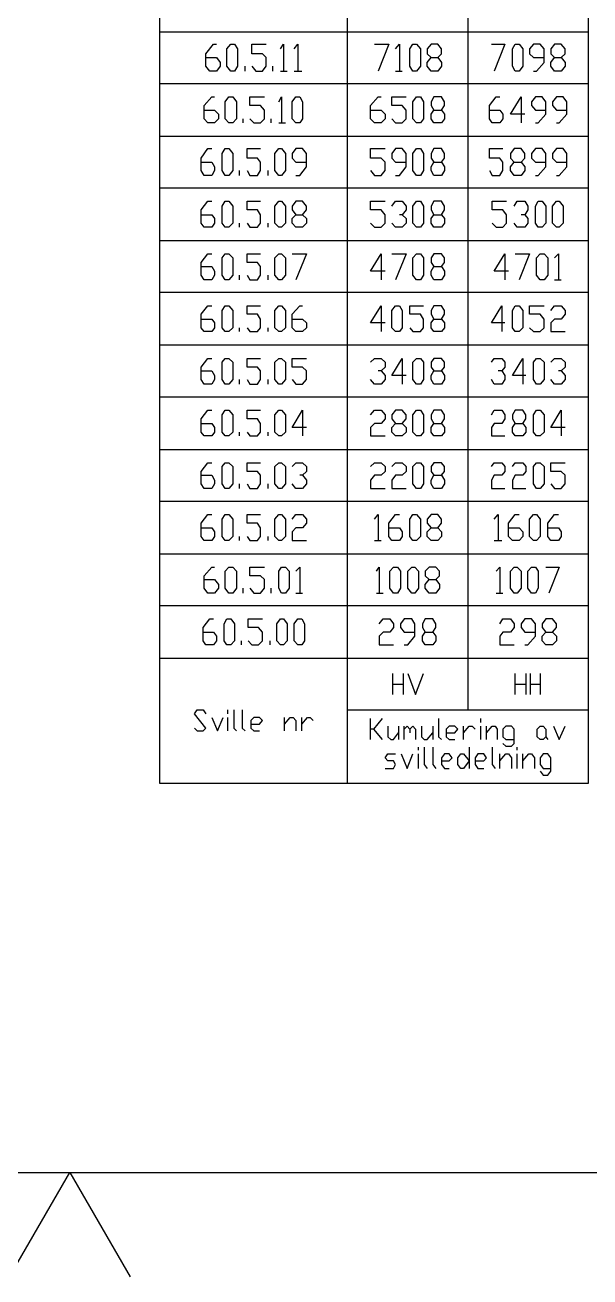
# Model space of a CAD drawing. Header units: millimetres. Extents: x -45 to 90, y -17 to 16.
# Drawn here: x -25.74 to -23.04, y -6.71 to -0.72 of the extents above; entities that cross this region are included whole.
import ezdxf

# ---------------------------------------------------------------- set-up
doc = ezdxf.new("R2010")
doc.units = ezdxf.units.MM
doc.layers.add('PDF_Geometry', color=7, linetype='Continuous')

msp = doc.modelspace()

# ---------------------------------------------------------------- linework, layer by layer
at = {"layer": 'PDF_Geometry', "lineweight": 25}
for points in [[(-44.1267, 7.6371), (-44.1267, -6.2069), (89.3766, -6.2069), (89.3766, 7.6371)], [(-23.049, -4.3457), (-25.0981, -4.3457), (-25.0981, 3.5023), (-23.049, 3.5023)], [(-24.7588, -0.9352), (-24.7772, -0.9122), (-24.7772, -0.8297), (-24.7588, -0.8068), (-24.7405, -0.8068), (-24.7267, -0.8297), (-24.7267, -0.9122), (-24.7405, -0.9352)], [(-23.8878, -0.9352), (-23.9016, -0.9122), (-23.9016, -0.8297), (-23.8878, -0.8068), (-23.8695, -0.8068), (-23.8512, -0.8297), (-23.8512, -0.9122), (-23.8695, -0.9352)], [(-23.3973, -0.9352), (-23.4111, -0.9122), (-23.4111, -0.8297), (-23.3973, -0.8068), (-23.379, -0.8068), (-23.3607, -0.8297), (-23.3607, -0.9122), (-23.379, -0.9352)], [(-24.768, -1.1827), (-24.7863, -1.1644), (-24.7863, -1.0819), (-24.768, -1.0589), (-24.7497, -1.0589), (-24.7313, -1.0819), (-24.7313, -1.1644), (-24.7497, -1.1827)], [(-24.4471, -1.1827), (-24.4654, -1.1644), (-24.4654, -1.0819), (-24.4471, -1.0589), (-24.4288, -1.0589), (-24.415, -1.0819), (-24.415, -1.1644), (-24.4288, -1.1827)], [(-23.8695, -1.1827), (-23.8878, -1.1644), (-23.8878, -1.0819), (-23.8695, -1.0589), (-23.8512, -1.0589), (-23.8374, -1.0819), (-23.8374, -1.1644), (-23.8512, -1.1827)], [(-24.7863, -1.4348), (-24.8001, -1.4119), (-24.8001, -1.3294), (-24.7863, -1.3065), (-24.768, -1.3065), (-24.7497, -1.3294), (-24.7497, -1.4119), (-24.768, -1.4348)], [(-24.5296, -1.4348), (-24.548, -1.4119), (-24.548, -1.3294), (-24.5296, -1.3065), (-24.5159, -1.3065), (-24.4975, -1.3294), (-24.4975, -1.4119), (-24.5159, -1.4348)], [(-23.8695, -1.4348), (-23.8878, -1.4119), (-23.8878, -1.3294), (-23.8695, -1.3065), (-23.8512, -1.3065), (-23.8374, -1.3294), (-23.8374, -1.4119), (-23.8512, -1.4348)], [(-24.7863, -1.6824), (-24.8001, -1.664), (-24.8001, -1.5813), (-24.7863, -1.5586), (-24.768, -1.5586), (-24.7497, -1.5813), (-24.7497, -1.664), (-24.768, -1.6824)], [(-24.5296, -1.6824), (-24.548, -1.664), (-24.548, -1.5813), (-24.5296, -1.5586), (-24.5159, -1.5586), (-24.4975, -1.5813), (-24.4975, -1.664), (-24.5159, -1.6824)], [(-23.8695, -1.6824), (-23.8878, -1.664), (-23.8878, -1.5813), (-23.8695, -1.5586), (-23.8512, -1.5586), (-23.8374, -1.5813), (-23.8374, -1.664), (-23.8512, -1.6824)], [(-23.2873, -1.6824), (-23.3011, -1.664), (-23.3011, -1.5813), (-23.2873, -1.5586), (-23.269, -1.5586), (-23.2507, -1.5813), (-23.2507, -1.664), (-23.269, -1.6824)], [(-23.2002, -1.6824), (-23.2186, -1.664), (-23.2186, -1.5813), (-23.2002, -1.5586), (-23.1865, -1.5586), (-23.1681, -1.5813), (-23.1681, -1.664), (-23.1865, -1.6824)], [(-24.7863, -1.9345), (-24.8001, -1.9116), (-24.8001, -1.8291), (-24.7863, -1.8105), (-24.768, -1.8105), (-24.7497, -1.8291), (-24.7497, -1.9116), (-24.768, -1.9345)], [(-24.5296, -1.9345), (-24.548, -1.9116), (-24.548, -1.8291), (-24.5296, -1.8105), (-24.5159, -1.8105), (-24.4975, -1.8291), (-24.4975, -1.9116), (-24.5159, -1.9345)], [(-23.8695, -1.9345), (-23.8878, -1.9116), (-23.8878, -1.8291), (-23.8695, -1.8105), (-23.8512, -1.8105), (-23.8374, -1.8291), (-23.8374, -1.9116), (-23.8512, -1.9345)], [(-23.2782, -1.9345), (-23.2965, -1.9116), (-23.2965, -1.8291), (-23.2782, -1.8105), (-23.2598, -1.8105), (-23.2415, -1.8291), (-23.2415, -1.9116), (-23.2598, -1.9345)], [(-24.7863, -2.182), (-24.8001, -2.1637), (-24.8001, -2.0812), (-24.7863, -2.0583), (-24.768, -2.0583), (-24.7497, -2.0812), (-24.7497, -2.1637), (-24.768, -2.182)], [(-24.5296, -2.182), (-24.548, -2.1637), (-24.548, -2.0812), (-24.5296, -2.0583), (-24.5159, -2.0583), (-24.4975, -2.0812), (-24.4975, -2.1637), (-24.5159, -2.182)], [(-23.9704, -2.182), (-23.9887, -2.1637), (-23.9887, -2.0812), (-23.9704, -2.0583), (-23.952, -2.0583), (-23.9383, -2.0812), (-23.9383, -2.1637), (-23.952, -2.182)], [(-23.3973, -2.182), (-23.4111, -2.1637), (-23.4111, -2.0812), (-23.3973, -2.0583), (-23.379, -2.0583), (-23.3607, -2.0812), (-23.3607, -2.1637), (-23.379, -2.182)], [(-24.7863, -2.4342), (-24.8001, -2.4112), (-24.8001, -2.3287), (-24.7863, -2.3104), (-24.768, -2.3104), (-24.7497, -2.3287), (-24.7497, -2.4112), (-24.768, -2.4342)], [(-24.5296, -2.4342), (-24.548, -2.4112), (-24.548, -2.3287), (-24.5296, -2.3104), (-24.5159, -2.3104), (-24.4975, -2.3287), (-24.4975, -2.4112), (-24.5159, -2.4342)], [(-23.8695, -2.4342), (-23.8878, -2.4112), (-23.8878, -2.3287), (-23.8695, -2.3104), (-23.8512, -2.3104), (-23.8374, -2.3287), (-23.8374, -2.4112), (-23.8512, -2.4342)], [(-23.2965, -2.4342), (-23.3102, -2.4112), (-23.3102, -2.3287), (-23.2965, -2.3104), (-23.2782, -2.3104), (-23.2598, -2.3287), (-23.2598, -2.4112), (-23.2782, -2.4342)], [(-24.7863, -2.6817), (-24.8001, -2.6634), (-24.8001, -2.5809), (-24.7863, -2.5579), (-24.768, -2.5579), (-24.7497, -2.5809), (-24.7497, -2.6634), (-24.768, -2.6817)], [(-24.5296, -2.6817), (-24.548, -2.6634), (-24.548, -2.5809), (-24.5296, -2.5579), (-24.5159, -2.5579), (-24.4975, -2.5809), (-24.4975, -2.6634), (-24.5159, -2.6817)], [(-23.8695, -2.6817), (-23.8878, -2.6634), (-23.8878, -2.5809), (-23.8695, -2.5579), (-23.8512, -2.5579), (-23.8374, -2.5809), (-23.8374, -2.6634), (-23.8512, -2.6817)], [(-23.2965, -2.6817), (-23.3102, -2.6634), (-23.3102, -2.5809), (-23.2965, -2.5579), (-23.2782, -2.5579), (-23.2598, -2.5809), (-23.2598, -2.6634), (-23.2782, -2.6817)], [(-24.7863, -2.9338), (-24.8001, -2.9109), (-24.8001, -2.8284), (-24.7863, -2.8101), (-24.768, -2.8101), (-24.7497, -2.8284), (-24.7497, -2.9109), (-24.768, -2.9338)], [(-24.5296, -2.9338), (-24.548, -2.9109), (-24.548, -2.8284), (-24.5296, -2.8101), (-24.5159, -2.8101), (-24.4975, -2.8284), (-24.4975, -2.9109), (-24.5159, -2.9338)], [(-23.8695, -2.9338), (-23.8878, -2.9109), (-23.8878, -2.8284), (-23.8695, -2.8101), (-23.8512, -2.8101), (-23.8374, -2.8284), (-23.8374, -2.9109), (-23.8512, -2.9338)], [(-23.2965, -2.9338), (-23.3102, -2.9109), (-23.3102, -2.8284), (-23.2965, -2.8101), (-23.2782, -2.8101), (-23.2598, -2.8284), (-23.2598, -2.9109), (-23.2782, -2.9338)], [(-24.7863, -3.1814), (-24.8001, -3.163), (-24.8001, -3.0805), (-24.7863, -3.0576), (-24.768, -3.0576), (-24.7497, -3.0805), (-24.7497, -3.163), (-24.768, -3.1814)], [(-24.5296, -3.1814), (-24.548, -3.163), (-24.548, -3.0805), (-24.5296, -3.0576), (-24.5159, -3.0576), (-24.4975, -3.0805), (-24.4975, -3.163), (-24.5159, -3.1814)], [(-23.8878, -3.1814), (-23.9016, -3.163), (-23.9016, -3.0805), (-23.8878, -3.0576), (-23.8695, -3.0576), (-23.8512, -3.0805), (-23.8512, -3.163), (-23.8695, -3.1814)], [(-23.3102, -3.1814), (-23.3286, -3.163), (-23.3286, -3.0805), (-23.3102, -3.0576), (-23.2965, -3.0576), (-23.2782, -3.0805), (-23.2782, -3.163), (-23.2965, -3.1814)], [(-24.768, -3.4335), (-24.7863, -3.4106), (-24.7863, -3.3281), (-24.768, -3.3097), (-24.7497, -3.3097), (-24.7313, -3.3281), (-24.7313, -3.4106), (-24.7497, -3.4335)], [(-24.5159, -3.4335), (-24.5296, -3.4106), (-24.5296, -3.3281), (-24.5159, -3.3097), (-24.4975, -3.3097), (-24.4792, -3.3281), (-24.4792, -3.4106), (-24.4975, -3.4335)], [(-23.9795, -3.4335), (-23.9979, -3.4106), (-23.9979, -3.3281), (-23.9795, -3.3097), (-23.9612, -3.3097), (-23.9474, -3.3281), (-23.9474, -3.4106), (-23.9612, -3.4335)], [(-23.8924, -3.4335), (-23.9108, -3.4106), (-23.9108, -3.3281), (-23.8924, -3.3097), (-23.8787, -3.3097), (-23.8603, -3.3281), (-23.8603, -3.4106), (-23.8787, -3.4335)], [(-23.4019, -3.4335), (-23.4203, -3.4106), (-23.4203, -3.3281), (-23.4019, -3.3097), (-23.3882, -3.3097), (-23.3698, -3.3281), (-23.3698, -3.4106), (-23.3882, -3.4335)], [(-23.3194, -3.4335), (-23.3378, -3.4106), (-23.3378, -3.3281), (-23.3194, -3.3097), (-23.3011, -3.3097), (-23.2873, -3.3281), (-23.2873, -3.4106), (-23.3011, -3.4335)], [(-24.7772, -3.681), (-24.7909, -3.6627), (-24.7909, -3.5802), (-24.7772, -3.5573), (-24.7588, -3.5573), (-24.7405, -3.5802), (-24.7405, -3.6627), (-24.7588, -3.681)], [(-24.5205, -3.681), (-24.5388, -3.6627), (-24.5388, -3.5802), (-24.5205, -3.5573), (-24.5067, -3.5573), (-24.4884, -3.5802), (-24.4884, -3.6627), (-24.5067, -3.681)], [(-24.4379, -3.681), (-24.4563, -3.6627), (-24.4563, -3.5802), (-24.4379, -3.5573), (-24.4196, -3.5573), (-24.4059, -3.5802), (-24.4059, -3.6627), (-24.4196, -3.681)], [(-23.2644, -4.1349), (-23.2782, -4.1349), (-23.2919, -4.1211), (-23.2919, -4.0845), (-23.2782, -4.0707), (-23.2644, -4.0707), (-23.2507, -4.0845), (-23.2507, -4.1211)], [(-23.6174, -4.2357), (-23.6449, -4.2724), (-23.6586, -4.2724), (-23.6724, -4.2541), (-23.6724, -4.222), (-23.6586, -4.2036), (-23.6449, -4.2036)]]:
    msp.add_lwpolyline(points, close=True, dxfattribs=at)
for points in [[(-24.1996, -4.3457), (-24.1996, 3.5023)], [(-23.622, -3.9928), (-23.622, 3.5023)], [(-25.0981, -0.7472), (-23.049, -0.7472)], [(-24.878, -0.871), (-24.8276, -0.871), (-24.8093, -0.8937), (-24.8093, -0.9122), (-24.8276, -0.9352), (-24.8597, -0.9352), (-24.878, -0.9122), (-24.878, -0.8526), (-24.8413, -0.8068), (-24.8276, -0.8068)], [(-24.658, -0.9122), (-24.6396, -0.9352), (-24.6076, -0.9352), (-24.5892, -0.9122), (-24.5892, -0.871), (-24.6076, -0.8526), (-24.658, -0.8526), (-24.658, -0.8068), (-24.5892, -0.8068)], [(-24.5205, -0.8297), (-24.5067, -0.8068), (-24.5067, -0.9352)], [(-24.4563, -0.8297), (-24.4379, -0.8068), (-24.4379, -0.9352)], [(-24.0712, -0.8068), (-24.0024, -0.8068), (-24.0529, -0.9352)], [(-23.9704, -0.8297), (-23.952, -0.8068), (-23.952, -0.9352)], [(-23.7687, -0.871), (-23.7503, -0.8937), (-23.7503, -0.9122), (-23.7687, -0.9352), (-23.8007, -0.9352), (-23.8191, -0.9122), (-23.8191, -0.8937), (-23.8007, -0.871), (-23.7687, -0.871), (-23.7503, -0.8526), (-23.7503, -0.8297), (-23.7687, -0.8068), (-23.8007, -0.8068), (-23.8191, -0.8297), (-23.8191, -0.8526), (-23.8007, -0.871)], [(-23.5119, -0.8068), (-23.4478, -0.8068), (-23.4982, -0.9352)], [(-23.3102, -0.9352), (-23.2965, -0.9352), (-23.2598, -0.8937), (-23.2598, -0.8297), (-23.2782, -0.8068), (-23.3102, -0.8068), (-23.3286, -0.8297), (-23.3286, -0.8526), (-23.3102, -0.871), (-23.2598, -0.871)], [(-23.1773, -0.871), (-23.159, -0.8937), (-23.159, -0.9122), (-23.1773, -0.9352), (-23.2094, -0.9352), (-23.2277, -0.9122), (-23.2277, -0.8937), (-23.2094, -0.871), (-23.1773, -0.871), (-23.159, -0.8526), (-23.159, -0.8297), (-23.1773, -0.8068), (-23.2094, -0.8068), (-23.2277, -0.8297), (-23.2277, -0.8526), (-23.2094, -0.871)], [(-24.6901, -0.9352), (-24.6901, -0.9122)], [(-24.5571, -0.9352), (-24.5571, -0.9122)], [(-24.5205, -0.9352), (-24.4884, -0.9352)], [(-24.4563, -0.9352), (-24.4196, -0.9352)], [(-23.9704, -0.9352), (-23.9383, -0.9352)], [(-25.0981, -0.9948), (-23.049, -0.9948)], [(-24.8872, -1.1229), (-24.8368, -1.1229), (-24.8184, -1.1414), (-24.8184, -1.1644), (-24.8368, -1.1827), (-24.8688, -1.1827), (-24.8872, -1.1644), (-24.8872, -1.1002), (-24.8505, -1.0589), (-24.8368, -1.0589)], [(-24.6671, -1.1644), (-24.6488, -1.1827), (-24.6167, -1.1827), (-24.5984, -1.1644), (-24.5984, -1.1229), (-24.6167, -1.1002), (-24.6671, -1.1002), (-24.6671, -1.0589), (-24.5984, -1.0589)], [(-24.5296, -1.0819), (-24.5159, -1.0589), (-24.5159, -1.1827)], [(-24.0895, -1.1229), (-24.0391, -1.1229), (-24.0208, -1.1414), (-24.0208, -1.1644), (-24.0391, -1.1827), (-24.0712, -1.1827), (-24.0895, -1.1644), (-24.0895, -1.1002), (-24.0529, -1.0589), (-24.0391, -1.0589)], [(-23.9887, -1.1644), (-23.9704, -1.1827), (-23.9383, -1.1827), (-23.9199, -1.1644), (-23.9199, -1.1229), (-23.9383, -1.1002), (-23.9887, -1.1002), (-23.9887, -1.0589), (-23.9199, -1.0589)], [(-23.7503, -1.1229), (-23.7366, -1.1414), (-23.7366, -1.1644), (-23.7503, -1.1827), (-23.787, -1.1827), (-23.8007, -1.1644), (-23.8007, -1.1414), (-23.787, -1.1229), (-23.7503, -1.1229), (-23.7366, -1.1002), (-23.7366, -1.0819), (-23.7503, -1.0589), (-23.787, -1.0589), (-23.8007, -1.0819), (-23.8007, -1.1002), (-23.787, -1.1229)], [(-23.5211, -1.1229), (-23.4707, -1.1229), (-23.4569, -1.1414), (-23.4569, -1.1644), (-23.4707, -1.1827), (-23.5074, -1.1827), (-23.5211, -1.1644), (-23.5211, -1.1002), (-23.489, -1.0589), (-23.4707, -1.0589)], [(-23.3515, -1.1414), (-23.4203, -1.1414), (-23.3698, -1.0589), (-23.3698, -1.1827)], [(-23.3011, -1.1827), (-23.2873, -1.1827), (-23.2507, -1.1414), (-23.2507, -1.0819), (-23.269, -1.0589), (-23.3011, -1.0589), (-23.3194, -1.0819), (-23.3194, -1.1002), (-23.3011, -1.1229), (-23.2507, -1.1229)], [(-23.2002, -1.1827), (-23.1865, -1.1827), (-23.1498, -1.1414), (-23.1498, -1.0819), (-23.1681, -1.0589), (-23.2002, -1.0589), (-23.2186, -1.0819), (-23.2186, -1.1002), (-23.2002, -1.1229), (-23.1498, -1.1229)], [(-24.6992, -1.1827), (-24.6992, -1.1644)], [(-24.5663, -1.1827), (-24.5663, -1.1644)], [(-24.5296, -1.1827), (-24.4975, -1.1827)], [(-25.0981, -1.2469), (-23.049, -1.2469)], [(-24.9009, -1.3707), (-24.8505, -1.3707), (-24.8368, -1.3936), (-24.8368, -1.4119), (-24.8505, -1.4348), (-24.8872, -1.4348), (-24.9009, -1.4119), (-24.9009, -1.3521), (-24.8688, -1.3065), (-24.8505, -1.3065)], [(-24.6809, -1.4119), (-24.6671, -1.4348), (-24.6305, -1.4348), (-24.6167, -1.4119), (-24.6167, -1.3707), (-24.6305, -1.3521), (-24.6809, -1.3521), (-24.6809, -1.3065), (-24.6167, -1.3065)], [(-24.4471, -1.4348), (-24.4288, -1.4348), (-24.3967, -1.3936), (-24.3967, -1.3294), (-24.415, -1.3065), (-24.4471, -1.3065), (-24.4654, -1.3294), (-24.4654, -1.3521), (-24.4471, -1.3707), (-24.3967, -1.3707)], [(-24.0895, -1.4119), (-24.0712, -1.4348), (-24.0391, -1.4348), (-24.0208, -1.4119), (-24.0208, -1.3707), (-24.0391, -1.3521), (-24.0895, -1.3521), (-24.0895, -1.3065), (-24.0208, -1.3065)], [(-23.9704, -1.4348), (-23.952, -1.4348), (-23.9199, -1.3936), (-23.9199, -1.3294), (-23.9383, -1.3065), (-23.9704, -1.3065), (-23.9887, -1.3294), (-23.9887, -1.3521), (-23.9704, -1.3707), (-23.9199, -1.3707)], [(-23.7503, -1.3707), (-23.7366, -1.3936), (-23.7366, -1.4119), (-23.7503, -1.4348), (-23.787, -1.4348), (-23.8007, -1.4119), (-23.8007, -1.3936), (-23.787, -1.3707), (-23.7503, -1.3707), (-23.7366, -1.3521), (-23.7366, -1.3294), (-23.7503, -1.3065), (-23.787, -1.3065), (-23.8007, -1.3294), (-23.8007, -1.3521), (-23.787, -1.3707)], [(-23.5211, -1.4119), (-23.5074, -1.4348), (-23.4707, -1.4348), (-23.4569, -1.4119), (-23.4569, -1.3707), (-23.4707, -1.3521), (-23.5211, -1.3521), (-23.5211, -1.3065), (-23.4569, -1.3065)], [(-23.3698, -1.3707), (-23.3515, -1.3936), (-23.3515, -1.4119), (-23.3698, -1.4348), (-23.4019, -1.4348), (-23.4203, -1.4119), (-23.4203, -1.3936), (-23.4019, -1.3707), (-23.3698, -1.3707), (-23.3515, -1.3521), (-23.3515, -1.3294), (-23.3698, -1.3065), (-23.4019, -1.3065), (-23.4203, -1.3294), (-23.4203, -1.3521), (-23.4019, -1.3707)], [(-23.3011, -1.4348), (-23.2873, -1.4348), (-23.2507, -1.3936), (-23.2507, -1.3294), (-23.269, -1.3065), (-23.3011, -1.3065), (-23.3194, -1.3294), (-23.3194, -1.3521), (-23.3011, -1.3707), (-23.2507, -1.3707)], [(-23.2002, -1.4348), (-23.1865, -1.4348), (-23.1498, -1.3936), (-23.1498, -1.3294), (-23.1681, -1.3065), (-23.2002, -1.3065), (-23.2186, -1.3294), (-23.2186, -1.3521), (-23.2002, -1.3707), (-23.1498, -1.3707)], [(-24.7176, -1.4348), (-24.7176, -1.4119)], [(-24.58, -1.4348), (-24.58, -1.4119)], [(-25.0981, -1.4944), (-23.049, -1.4944)], [(-24.9009, -1.6228), (-24.8505, -1.6228), (-24.8368, -1.6411), (-24.8368, -1.664), (-24.8505, -1.6824), (-24.8872, -1.6824), (-24.9009, -1.664), (-24.9009, -1.5999), (-24.8688, -1.5586), (-24.8505, -1.5586)], [(-24.6809, -1.664), (-24.6671, -1.6824), (-24.6305, -1.6824), (-24.6167, -1.664), (-24.6167, -1.6228), (-24.6305, -1.5999), (-24.6809, -1.5999), (-24.6809, -1.5586), (-24.6167, -1.5586)], [(-24.415, -1.6228), (-24.3967, -1.6411), (-24.3967, -1.664), (-24.415, -1.6824), (-24.4471, -1.6824), (-24.4654, -1.664), (-24.4654, -1.6411), (-24.4471, -1.6228), (-24.415, -1.6228), (-24.3967, -1.5999), (-24.3967, -1.5813), (-24.415, -1.5586), (-24.4471, -1.5586), (-24.4654, -1.5813), (-24.4654, -1.5999), (-24.4471, -1.6228)], [(-24.0895, -1.664), (-24.0712, -1.6824), (-24.0391, -1.6824), (-24.0208, -1.664), (-24.0208, -1.6228), (-24.0391, -1.5999), (-24.0895, -1.5999), (-24.0895, -1.5586), (-24.0208, -1.5586)], [(-23.9887, -1.5813), (-23.9704, -1.5586), (-23.9383, -1.5586), (-23.9199, -1.5813), (-23.9199, -1.5999), (-23.9383, -1.6228), (-23.952, -1.6228)], [(-23.7503, -1.6228), (-23.7366, -1.6411), (-23.7366, -1.664), (-23.7503, -1.6824), (-23.787, -1.6824), (-23.8007, -1.664), (-23.8007, -1.6411), (-23.787, -1.6228), (-23.7503, -1.6228), (-23.7366, -1.5999), (-23.7366, -1.5813), (-23.7503, -1.5586), (-23.787, -1.5586), (-23.8007, -1.5813), (-23.8007, -1.5999), (-23.787, -1.6228)], [(-23.5074, -1.664), (-23.489, -1.6824), (-23.4569, -1.6824), (-23.4386, -1.664), (-23.4386, -1.6228), (-23.4569, -1.5999), (-23.5074, -1.5999), (-23.5074, -1.5586), (-23.4386, -1.5586)], [(-23.4019, -1.5813), (-23.3882, -1.5586), (-23.3515, -1.5586), (-23.3378, -1.5813), (-23.3378, -1.5999), (-23.3515, -1.6228), (-23.3698, -1.6228)], [(-24.7176, -1.6824), (-24.7176, -1.664)], [(-24.58, -1.6824), (-24.58, -1.664)], [(-23.9383, -1.6228), (-23.9199, -1.6411), (-23.9199, -1.664), (-23.9383, -1.6824), (-23.9704, -1.6824), (-23.9887, -1.664)], [(-23.3515, -1.6228), (-23.3378, -1.6411), (-23.3378, -1.664), (-23.3515, -1.6824), (-23.3882, -1.6824), (-23.4019, -1.664)], [(-25.0981, -1.7465), (-23.049, -1.7465)], [(-24.9009, -1.8703), (-24.8505, -1.8703), (-24.8368, -1.8932), (-24.8368, -1.9116), (-24.8505, -1.9345), (-24.8872, -1.9345), (-24.9009, -1.9116), (-24.9009, -1.852), (-24.8688, -1.8105), (-24.8505, -1.8105)], [(-24.6809, -1.9116), (-24.6671, -1.9345), (-24.6305, -1.9345), (-24.6167, -1.9116), (-24.6167, -1.8703), (-24.6305, -1.852), (-24.6809, -1.852), (-24.6809, -1.8105), (-24.6167, -1.8105)], [(-24.4654, -1.8105), (-24.3967, -1.8105), (-24.4471, -1.9345)], [(-24.0208, -1.8932), (-24.0895, -1.8932), (-24.0391, -1.8105), (-24.0391, -1.9345)], [(-23.9887, -1.8105), (-23.9199, -1.8105), (-23.9704, -1.9345)], [(-23.7503, -1.8703), (-23.7366, -1.8932), (-23.7366, -1.9116), (-23.7503, -1.9345), (-23.787, -1.9345), (-23.8007, -1.9116), (-23.8007, -1.8932), (-23.787, -1.8703), (-23.7503, -1.8703), (-23.7366, -1.852), (-23.7366, -1.8291), (-23.7503, -1.8105), (-23.787, -1.8105), (-23.8007, -1.8291), (-23.8007, -1.852), (-23.787, -1.8703)], [(-23.4294, -1.8932), (-23.4982, -1.8932), (-23.4478, -1.8105), (-23.4478, -1.9345)], [(-23.3973, -1.8105), (-23.3286, -1.8105), (-23.379, -1.9345)], [(-23.2094, -1.8291), (-23.1911, -1.8105), (-23.1911, -1.9345)], [(-24.7176, -1.9345), (-24.7176, -1.9116)], [(-24.58, -1.9345), (-24.58, -1.9116)], [(-23.2094, -1.9345), (-23.1773, -1.9345)], [(-25.0981, -1.9941), (-23.049, -1.9941)], [(-24.9009, -2.1224), (-24.8505, -2.1224), (-24.8368, -2.1408), (-24.8368, -2.1637), (-24.8505, -2.182), (-24.8872, -2.182), (-24.9009, -2.1637), (-24.9009, -2.0995), (-24.8688, -2.0583), (-24.8505, -2.0583)], [(-24.6809, -2.1637), (-24.6671, -2.182), (-24.6305, -2.182), (-24.6167, -2.1637), (-24.6167, -2.1224), (-24.6305, -2.0995), (-24.6809, -2.0995), (-24.6809, -2.0583), (-24.6167, -2.0583)], [(-24.4654, -2.1224), (-24.415, -2.1224), (-24.3967, -2.1408), (-24.3967, -2.1637), (-24.415, -2.182), (-24.4471, -2.182), (-24.4654, -2.1637), (-24.4654, -2.0995), (-24.4288, -2.0583), (-24.415, -2.0583)], [(-24.0208, -2.1408), (-24.0895, -2.1408), (-24.0391, -2.0583), (-24.0391, -2.182)], [(-23.9016, -2.1637), (-23.8878, -2.182), (-23.8512, -2.182), (-23.8374, -2.1637), (-23.8374, -2.1224), (-23.8512, -2.0995), (-23.9016, -2.0995), (-23.9016, -2.0583), (-23.8374, -2.0583)], [(-23.7503, -2.1224), (-23.7366, -2.1408), (-23.7366, -2.1637), (-23.7503, -2.182), (-23.787, -2.182), (-23.8007, -2.1637), (-23.8007, -2.1408), (-23.787, -2.1224), (-23.7503, -2.1224), (-23.7366, -2.0995), (-23.7366, -2.0812), (-23.7503, -2.0583), (-23.787, -2.0583), (-23.8007, -2.0812), (-23.8007, -2.0995), (-23.787, -2.1224)], [(-23.4478, -2.1408), (-23.5119, -2.1408), (-23.4615, -2.0583), (-23.4615, -2.182)], [(-23.3286, -2.1637), (-23.3102, -2.182), (-23.2782, -2.182), (-23.2598, -2.1637), (-23.2598, -2.1224), (-23.2782, -2.0995), (-23.3286, -2.0995), (-23.3286, -2.0583), (-23.2598, -2.0583)], [(-23.2277, -2.0812), (-23.2094, -2.0583), (-23.1773, -2.0583), (-23.159, -2.0812), (-23.159, -2.0995), (-23.1773, -2.1224), (-23.2094, -2.1224), (-23.2277, -2.1408), (-23.2277, -2.182), (-23.159, -2.182)], [(-24.7176, -2.182), (-24.7176, -2.1637)], [(-24.58, -2.182), (-24.58, -2.1637)], [(-25.0981, -2.2462), (-23.049, -2.2462)], [(-24.9009, -2.37), (-24.8505, -2.37), (-24.8368, -2.3929), (-24.8368, -2.4112), (-24.8505, -2.4342), (-24.8872, -2.4342), (-24.9009, -2.4112), (-24.9009, -2.3517), (-24.8688, -2.3104), (-24.8505, -2.3104)], [(-24.6809, -2.4112), (-24.6671, -2.4342), (-24.6305, -2.4342), (-24.6167, -2.4112), (-24.6167, -2.37), (-24.6305, -2.3517), (-24.6809, -2.3517), (-24.6809, -2.3104), (-24.6167, -2.3104)], [(-24.4654, -2.4112), (-24.4471, -2.4342), (-24.415, -2.4342), (-24.3967, -2.4112), (-24.3967, -2.37), (-24.415, -2.3517), (-24.4654, -2.3517), (-24.4654, -2.3104), (-24.3967, -2.3104)], [(-24.0895, -2.3287), (-24.0712, -2.3104), (-24.0391, -2.3104), (-24.0208, -2.3287), (-24.0208, -2.3517), (-24.0391, -2.37), (-24.0529, -2.37)], [(-23.9199, -2.3929), (-23.9887, -2.3929), (-23.9383, -2.3104), (-23.9383, -2.4342)], [(-23.7503, -2.37), (-23.7366, -2.3929), (-23.7366, -2.4112), (-23.7503, -2.4342), (-23.787, -2.4342), (-23.8007, -2.4112), (-23.8007, -2.3929), (-23.787, -2.37), (-23.7503, -2.37), (-23.7366, -2.3517), (-23.7366, -2.3287), (-23.7503, -2.3104), (-23.787, -2.3104), (-23.8007, -2.3287), (-23.8007, -2.3517), (-23.787, -2.37)], [(-23.5119, -2.3287), (-23.4982, -2.3104), (-23.4615, -2.3104), (-23.4478, -2.3287), (-23.4478, -2.3517), (-23.4615, -2.37), (-23.4799, -2.37)], [(-23.3469, -2.3929), (-23.4111, -2.3929), (-23.3607, -2.3104), (-23.3607, -2.4342)], [(-23.2277, -2.3287), (-23.2094, -2.3104), (-23.1773, -2.3104), (-23.159, -2.3287), (-23.159, -2.3517), (-23.1773, -2.37), (-23.1911, -2.37)], [(-24.0391, -2.37), (-24.0208, -2.3929), (-24.0208, -2.4112), (-24.0391, -2.4342), (-24.0712, -2.4342), (-24.0895, -2.4112)], [(-23.4615, -2.37), (-23.4478, -2.3929), (-23.4478, -2.4112), (-23.4615, -2.4342), (-23.4982, -2.4342), (-23.5119, -2.4112)], [(-23.1773, -2.37), (-23.159, -2.3929), (-23.159, -2.4112), (-23.1773, -2.4342), (-23.2094, -2.4342), (-23.2277, -2.4112)], [(-24.7176, -2.4342), (-24.7176, -2.4112)], [(-24.58, -2.4342), (-24.58, -2.4112)], [(-25.0981, -2.4938), (-23.049, -2.4938)], [(-24.9009, -2.6221), (-24.8505, -2.6221), (-24.8368, -2.6405), (-24.8368, -2.6634), (-24.8505, -2.6817), (-24.8872, -2.6817), (-24.9009, -2.6634), (-24.9009, -2.5992), (-24.8688, -2.5579), (-24.8505, -2.5579)], [(-24.6809, -2.6634), (-24.6671, -2.6817), (-24.6305, -2.6817), (-24.6167, -2.6634), (-24.6167, -2.6221), (-24.6305, -2.5992), (-24.6809, -2.5992), (-24.6809, -2.5579), (-24.6167, -2.5579)], [(-24.3967, -2.6405), (-24.4654, -2.6405), (-24.415, -2.5579), (-24.415, -2.6817)], [(-24.0895, -2.5809), (-24.0712, -2.5579), (-24.0391, -2.5579), (-24.0208, -2.5809), (-24.0208, -2.5992), (-24.0391, -2.6221), (-24.0712, -2.6221), (-24.0895, -2.6405), (-24.0895, -2.6817), (-24.0208, -2.6817)], [(-23.9383, -2.6221), (-23.9199, -2.6405), (-23.9199, -2.6634), (-23.9383, -2.6817), (-23.9704, -2.6817), (-23.9887, -2.6634), (-23.9887, -2.6405), (-23.9704, -2.6221), (-23.9383, -2.6221), (-23.9199, -2.5992), (-23.9199, -2.5809), (-23.9383, -2.5579), (-23.9704, -2.5579), (-23.9887, -2.5809), (-23.9887, -2.5992), (-23.9704, -2.6221)], [(-23.7503, -2.6221), (-23.7366, -2.6405), (-23.7366, -2.6634), (-23.7503, -2.6817), (-23.787, -2.6817), (-23.8007, -2.6634), (-23.8007, -2.6405), (-23.787, -2.6221), (-23.7503, -2.6221), (-23.7366, -2.5992), (-23.7366, -2.5809), (-23.7503, -2.5579), (-23.787, -2.5579), (-23.8007, -2.5809), (-23.8007, -2.5992), (-23.787, -2.6221)], [(-23.5119, -2.5809), (-23.4982, -2.5579), (-23.4615, -2.5579), (-23.4478, -2.5809), (-23.4478, -2.5992), (-23.4615, -2.6221), (-23.4982, -2.6221), (-23.5119, -2.6405), (-23.5119, -2.6817), (-23.4478, -2.6817)], [(-23.3607, -2.6221), (-23.3469, -2.6405), (-23.3469, -2.6634), (-23.3607, -2.6817), (-23.3973, -2.6817), (-23.4111, -2.6634), (-23.4111, -2.6405), (-23.3973, -2.6221), (-23.3607, -2.6221), (-23.3469, -2.5992), (-23.3469, -2.5809), (-23.3607, -2.5579), (-23.3973, -2.5579), (-23.4111, -2.5809), (-23.4111, -2.5992), (-23.3973, -2.6221)], [(-23.159, -2.6405), (-23.2277, -2.6405), (-23.1773, -2.5579), (-23.1773, -2.6817)], [(-24.7176, -2.6817), (-24.7176, -2.6634)], [(-24.58, -2.6817), (-24.58, -2.6634)], [(-25.0981, -2.7459), (-23.049, -2.7459)], [(-24.9009, -2.8697), (-24.8505, -2.8697), (-24.8368, -2.8926), (-24.8368, -2.9109), (-24.8505, -2.9338), (-24.8872, -2.9338), (-24.9009, -2.9109), (-24.9009, -2.8513), (-24.8688, -2.8101), (-24.8505, -2.8101)], [(-24.6809, -2.9109), (-24.6671, -2.9338), (-24.6305, -2.9338), (-24.6167, -2.9109), (-24.6167, -2.8697), (-24.6305, -2.8513), (-24.6809, -2.8513), (-24.6809, -2.8101), (-24.6167, -2.8101)], [(-24.4654, -2.8284), (-24.4471, -2.8101), (-24.415, -2.8101), (-24.3967, -2.8284), (-24.3967, -2.8513), (-24.415, -2.8697), (-24.4288, -2.8697)], [(-24.0895, -2.8284), (-24.0712, -2.8101), (-24.0391, -2.8101), (-24.0208, -2.8284), (-24.0208, -2.8513), (-24.0391, -2.8697), (-24.0712, -2.8697), (-24.0895, -2.8926), (-24.0895, -2.9338), (-24.0208, -2.9338)], [(-23.9887, -2.8284), (-23.9704, -2.8101), (-23.9383, -2.8101), (-23.9199, -2.8284), (-23.9199, -2.8513), (-23.9383, -2.8697), (-23.9704, -2.8697), (-23.9887, -2.8926), (-23.9887, -2.9338), (-23.9199, -2.9338)], [(-23.7503, -2.8697), (-23.7366, -2.8926), (-23.7366, -2.9109), (-23.7503, -2.9338), (-23.787, -2.9338), (-23.8007, -2.9109), (-23.8007, -2.8926), (-23.787, -2.8697), (-23.7503, -2.8697), (-23.7366, -2.8513), (-23.7366, -2.8284), (-23.7503, -2.8101), (-23.787, -2.8101), (-23.8007, -2.8284), (-23.8007, -2.8513), (-23.787, -2.8697)], [(-23.5119, -2.8284), (-23.4982, -2.8101), (-23.4615, -2.8101), (-23.4478, -2.8284), (-23.4478, -2.8513), (-23.4615, -2.8697), (-23.4982, -2.8697), (-23.5119, -2.8926), (-23.5119, -2.9338), (-23.4478, -2.9338)], [(-23.4111, -2.8284), (-23.3973, -2.8101), (-23.3607, -2.8101), (-23.3469, -2.8284), (-23.3469, -2.8513), (-23.3607, -2.8697), (-23.3973, -2.8697), (-23.4111, -2.8926), (-23.4111, -2.9338), (-23.3469, -2.9338)], [(-23.2277, -2.9109), (-23.2094, -2.9338), (-23.1773, -2.9338), (-23.159, -2.9109), (-23.159, -2.8697), (-23.1773, -2.8513), (-23.2277, -2.8513), (-23.2277, -2.8101), (-23.159, -2.8101)], [(-24.415, -2.8697), (-24.3967, -2.8926), (-24.3967, -2.9109), (-24.415, -2.9338), (-24.4471, -2.9338), (-24.4654, -2.9109)], [(-24.7176, -2.9338), (-24.7176, -2.9109)], [(-24.58, -2.9338), (-24.58, -2.9109)], [(-25.0981, -2.9934), (-23.049, -2.9934)], [(-24.9009, -3.1218), (-24.8505, -3.1218), (-24.8368, -3.1401), (-24.8368, -3.163), (-24.8505, -3.1814), (-24.8872, -3.1814), (-24.9009, -3.163), (-24.9009, -3.0989), (-24.8688, -3.0576), (-24.8505, -3.0576)], [(-24.6809, -3.163), (-24.6671, -3.1814), (-24.6305, -3.1814), (-24.6167, -3.163), (-24.6167, -3.1218), (-24.6305, -3.0989), (-24.6809, -3.0989), (-24.6809, -3.0576), (-24.6167, -3.0576)], [(-24.4654, -3.0805), (-24.4471, -3.0576), (-24.415, -3.0576), (-24.3967, -3.0805), (-24.3967, -3.0989), (-24.415, -3.1218), (-24.4471, -3.1218), (-24.4654, -3.1401), (-24.4654, -3.1814), (-24.3967, -3.1814)], [(-24.0712, -3.0805), (-24.0529, -3.0576), (-24.0529, -3.1814)], [(-24.0024, -3.1218), (-23.952, -3.1218), (-23.9383, -3.1401), (-23.9383, -3.163), (-23.952, -3.1814), (-23.9887, -3.1814), (-24.0024, -3.163), (-24.0024, -3.0989), (-23.9704, -3.0576), (-23.952, -3.0576)], [(-23.7687, -3.1218), (-23.7503, -3.1401), (-23.7503, -3.163), (-23.7687, -3.1814), (-23.8007, -3.1814), (-23.8191, -3.163), (-23.8191, -3.1401), (-23.8007, -3.1218), (-23.7687, -3.1218), (-23.7503, -3.0989), (-23.7503, -3.0805), (-23.7687, -3.0576), (-23.8007, -3.0576), (-23.8191, -3.0805), (-23.8191, -3.0989), (-23.8007, -3.1218)], [(-23.4982, -3.0805), (-23.4799, -3.0576), (-23.4799, -3.1814)], [(-23.4294, -3.1218), (-23.379, -3.1218), (-23.3607, -3.1401), (-23.3607, -3.163), (-23.379, -3.1814), (-23.4111, -3.1814), (-23.4294, -3.163), (-23.4294, -3.0989), (-23.3973, -3.0576), (-23.379, -3.0576)], [(-23.2415, -3.1218), (-23.1911, -3.1218), (-23.1773, -3.1401), (-23.1773, -3.163), (-23.1911, -3.1814), (-23.2277, -3.1814), (-23.2415, -3.163), (-23.2415, -3.0989), (-23.2094, -3.0576), (-23.1911, -3.0576)], [(-24.7176, -3.1814), (-24.7176, -3.163)], [(-24.58, -3.1814), (-24.58, -3.163)], [(-24.0712, -3.1814), (-24.0391, -3.1814)], [(-23.4982, -3.1814), (-23.4615, -3.1814)], [(-25.0981, -3.2456), (-23.049, -3.2456)], [(-24.8872, -3.3693), (-24.8368, -3.3693), (-24.8184, -3.3922), (-24.8184, -3.4106), (-24.8368, -3.4335), (-24.8688, -3.4335), (-24.8872, -3.4106), (-24.8872, -3.351), (-24.8505, -3.3097), (-24.8368, -3.3097)], [(-24.6671, -3.4106), (-24.6488, -3.4335), (-24.6167, -3.4335), (-24.5984, -3.4106), (-24.5984, -3.3693), (-24.6167, -3.351), (-24.6671, -3.351), (-24.6671, -3.3097), (-24.5984, -3.3097)], [(-24.4471, -3.3281), (-24.4288, -3.3097), (-24.4288, -3.4335)], [(-24.062, -3.3281), (-24.0483, -3.3097), (-24.0483, -3.4335)], [(-23.7778, -3.3693), (-23.7595, -3.3922), (-23.7595, -3.4106), (-23.7778, -3.4335), (-23.8099, -3.4335), (-23.8283, -3.4106), (-23.8283, -3.3922), (-23.8099, -3.3693), (-23.7778, -3.3693), (-23.7595, -3.351), (-23.7595, -3.3281), (-23.7778, -3.3097), (-23.8099, -3.3097), (-23.8283, -3.3281), (-23.8283, -3.351), (-23.8099, -3.3693)], [(-23.489, -3.3281), (-23.4707, -3.3097), (-23.4707, -3.4335)], [(-23.2507, -3.3097), (-23.1865, -3.3097), (-23.2369, -3.4335)], [(-24.6992, -3.4335), (-24.6992, -3.4106)], [(-24.5663, -3.4335), (-24.5663, -3.4106)], [(-24.4471, -3.4335), (-24.415, -3.4335)], [(-24.062, -3.4335), (-24.03, -3.4335)], [(-23.489, -3.4335), (-23.4569, -3.4335)], [(-25.0981, -3.4931), (-23.049, -3.4931)], [(-24.8918, -3.6215), (-24.8413, -3.6215), (-24.8276, -3.6398), (-24.8276, -3.6627), (-24.8413, -3.681), (-24.878, -3.681), (-24.8918, -3.6627), (-24.8918, -3.5985), (-24.8597, -3.5573), (-24.8413, -3.5573)], [(-24.6763, -3.6627), (-24.658, -3.681), (-24.6259, -3.681), (-24.6076, -3.6627), (-24.6076, -3.6215), (-24.6259, -3.5985), (-24.6763, -3.5985), (-24.6763, -3.5573), (-24.6076, -3.5573)], [(-24.0483, -3.5802), (-24.03, -3.5573), (-23.9979, -3.5573), (-23.9795, -3.5802), (-23.9795, -3.5985), (-23.9979, -3.6215), (-24.03, -3.6215), (-24.0483, -3.6398), (-24.0483, -3.681), (-23.9795, -3.681)], [(-23.9291, -3.681), (-23.9108, -3.681), (-23.8787, -3.6398), (-23.8787, -3.5802), (-23.8924, -3.5573), (-23.9291, -3.5573), (-23.9474, -3.5802), (-23.9474, -3.5985), (-23.9291, -3.6215), (-23.8787, -3.6215)], [(-23.7916, -3.6215), (-23.7778, -3.6398), (-23.7778, -3.6627), (-23.7916, -3.681), (-23.8283, -3.681), (-23.842, -3.6627), (-23.842, -3.6398), (-23.8283, -3.6215), (-23.7916, -3.6215), (-23.7778, -3.5985), (-23.7778, -3.5802), (-23.7916, -3.5573), (-23.8283, -3.5573), (-23.842, -3.5802), (-23.842, -3.5985), (-23.8283, -3.6215)], [(-23.4707, -3.5802), (-23.4569, -3.5573), (-23.4203, -3.5573), (-23.4019, -3.5802), (-23.4019, -3.5985), (-23.4203, -3.6215), (-23.4569, -3.6215), (-23.4707, -3.6398), (-23.4707, -3.681), (-23.4019, -3.681)], [(-23.3515, -3.681), (-23.3378, -3.681), (-23.3011, -3.6398), (-23.3011, -3.5802), (-23.3194, -3.5573), (-23.3515, -3.5573), (-23.3698, -3.5802), (-23.3698, -3.5985), (-23.3515, -3.6215), (-23.3011, -3.6215)], [(-23.2186, -3.6215), (-23.2002, -3.6398), (-23.2002, -3.6627), (-23.2186, -3.681), (-23.2507, -3.681), (-23.269, -3.6627), (-23.269, -3.6398), (-23.2507, -3.6215), (-23.2186, -3.6215), (-23.2002, -3.5985), (-23.2002, -3.5802), (-23.2186, -3.5573), (-23.2507, -3.5573), (-23.269, -3.5802), (-23.269, -3.5985), (-23.2507, -3.6215)], [(-24.7084, -3.681), (-24.7084, -3.6627)], [(-24.5709, -3.681), (-24.5709, -3.6627)], [(-25.0981, -3.7452), (-23.049, -3.7452)], [(-23.9841, -3.9194), (-23.9841, -3.8186)], [(-23.9337, -3.8186), (-23.9337, -3.9194)], [(-23.9108, -3.8186), (-23.8741, -3.9194), (-23.8374, -3.8186)], [(-23.3973, -3.9194), (-23.3973, -3.8186)], [(-23.3469, -3.8186), (-23.3469, -3.9194)], [(-23.324, -3.9194), (-23.324, -3.8186)], [(-23.2782, -3.8186), (-23.2782, -3.9194)], [(-23.9841, -3.869), (-23.9337, -3.869)], [(-23.3973, -3.869), (-23.3469, -3.869)], [(-23.324, -3.869), (-23.2782, -3.869)], [(-24.933, -4.0799), (-24.9193, -4.0936), (-24.8918, -4.0936), (-24.878, -4.0799), (-24.933, -4.0111), (-24.9193, -3.9928), (-24.8918, -3.9928), (-24.878, -4.0111)], [(-24.7726, -4.0111), (-24.7726, -3.9928)], [(-24.7451, -3.9928), (-24.7451, -4.0799), (-24.7313, -4.0936)], [(-24.7038, -3.9928), (-24.7038, -4.0799), (-24.6901, -4.0936)], [(-24.1996, -3.9928), (-23.049, -3.9928)], [(-24.8505, -4.0294), (-24.823, -4.0936), (-24.7955, -4.0294)], [(-24.7726, -4.0936), (-24.7726, -4.0294)], [(-24.6626, -4.0615), (-24.6213, -4.0615), (-24.6076, -4.0432), (-24.6213, -4.0294), (-24.6488, -4.0294), (-24.6626, -4.0432), (-24.6626, -4.0799), (-24.6488, -4.0936), (-24.6213, -4.0936)], [(-24.5021, -4.0936), (-24.5021, -4.0294)], [(-24.5021, -4.0615), (-24.4746, -4.0294), (-24.4609, -4.0294), (-24.4471, -4.0432), (-24.4471, -4.0936)], [(-24.4196, -4.0936), (-24.4196, -4.0294)], [(-24.4196, -4.0615), (-24.3921, -4.0294), (-24.3783, -4.0294), (-24.3646, -4.0432)], [(-24.0895, -4.1349), (-24.0895, -4.034)], [(-24.0345, -4.034), (-24.0758, -4.0845), (-24.0895, -4.0845)], [(-24.007, -4.0707), (-24.007, -4.1211), (-23.9933, -4.1349), (-23.9795, -4.1349), (-23.9566, -4.1026)], [(-23.9566, -4.0707), (-23.9566, -4.1349)], [(-23.9291, -4.1349), (-23.9291, -4.0707)], [(-23.9291, -4.0845), (-23.9153, -4.0707), (-23.9016, -4.0845), (-23.9016, -4.1026)], [(-23.9016, -4.0845), (-23.8878, -4.0707), (-23.8741, -4.0845), (-23.8741, -4.1349)], [(-23.8466, -4.0707), (-23.8466, -4.1211), (-23.8328, -4.1349), (-23.8191, -4.1349), (-23.7916, -4.1026)], [(-23.7916, -4.0707), (-23.7916, -4.1349)], [(-23.7641, -4.034), (-23.7641, -4.1211), (-23.7503, -4.1349)], [(-23.7274, -4.1026), (-23.6861, -4.1026), (-23.6724, -4.0845), (-23.6861, -4.0707), (-23.7136, -4.0707), (-23.7274, -4.0845), (-23.7274, -4.1211), (-23.7136, -4.1349), (-23.6861, -4.1349)], [(-23.6449, -4.1349), (-23.6449, -4.0707)], [(-23.6449, -4.1026), (-23.6174, -4.0707), (-23.6036, -4.0707), (-23.5899, -4.0845)], [(-23.5624, -4.0524), (-23.5624, -4.034)], [(-23.5624, -4.1349), (-23.5624, -4.0707)], [(-23.5349, -4.1349), (-23.5349, -4.0707)], [(-23.5349, -4.1026), (-23.5074, -4.0707), (-23.4936, -4.0707), (-23.4844, -4.0845), (-23.4844, -4.1349)], [(-23.4569, -4.1532), (-23.4432, -4.167), (-23.4157, -4.167), (-23.4019, -4.1532), (-23.4019, -4.0845), (-23.4157, -4.0707), (-23.4432, -4.0707), (-23.4569, -4.0845), (-23.4569, -4.1211), (-23.4432, -4.1349), (-23.4019, -4.1349)], [(-23.214, -4.0707), (-23.1865, -4.1349), (-23.159, -4.0707)], [(-24.0758, -4.0845), (-24.0345, -4.1349)], [(-23.2507, -4.1211), (-23.2415, -4.1349)], [(-23.8603, -4.1853), (-23.8603, -4.1715)], [(-23.8328, -4.1715), (-23.8328, -4.2541), (-23.8191, -4.2724)], [(-23.7916, -4.1715), (-23.7916, -4.2541), (-23.7778, -4.2724)], [(-23.6174, -4.1715), (-23.6174, -4.2724)], [(-23.5074, -4.1715), (-23.5074, -4.2541), (-23.4936, -4.2724)], [(-23.3882, -4.1853), (-23.3882, -4.1715)], [(-24.0208, -4.2724), (-23.9795, -4.2724), (-23.9704, -4.2541), (-23.9795, -4.2357), (-24.007, -4.2357), (-24.0208, -4.222), (-24.007, -4.2036), (-23.9704, -4.2036)], [(-23.9429, -4.2036), (-23.9153, -4.2724), (-23.8878, -4.2036)], [(-23.8603, -4.2724), (-23.8603, -4.2036)], [(-23.7503, -4.2357), (-23.7136, -4.2357), (-23.6999, -4.222), (-23.7136, -4.2036), (-23.7366, -4.2036), (-23.7503, -4.222), (-23.7503, -4.2541), (-23.7366, -4.2724), (-23.7136, -4.2724)], [(-23.5899, -4.2357), (-23.5486, -4.2357), (-23.5349, -4.222), (-23.5486, -4.2036), (-23.5761, -4.2036), (-23.5899, -4.222), (-23.5899, -4.2541), (-23.5761, -4.2724), (-23.5486, -4.2724)], [(-23.4707, -4.2724), (-23.4707, -4.2036)], [(-23.4707, -4.2357), (-23.4432, -4.2036), (-23.4294, -4.2036), (-23.4157, -4.222), (-23.4157, -4.2724)], [(-23.3882, -4.2724), (-23.3882, -4.2036)], [(-23.3607, -4.2724), (-23.3607, -4.2036)], [(-23.3607, -4.2357), (-23.3332, -4.2036), (-23.3194, -4.2036), (-23.3057, -4.222), (-23.3057, -4.2724)], [(-23.2782, -4.2862), (-23.2644, -4.3045), (-23.2415, -4.3045), (-23.2277, -4.2862), (-23.2277, -4.222), (-23.2415, -4.2036), (-23.2644, -4.2036), (-23.2782, -4.222), (-23.2782, -4.2541), (-23.2644, -4.2724), (-23.2277, -4.2724)], [(-25.8178, -6.7066), (-25.529, -6.2069), (-25.2402, -6.7066)]]:
    msp.add_lwpolyline(points, dxfattribs=at)

doc.saveas('drawing.dxf')
